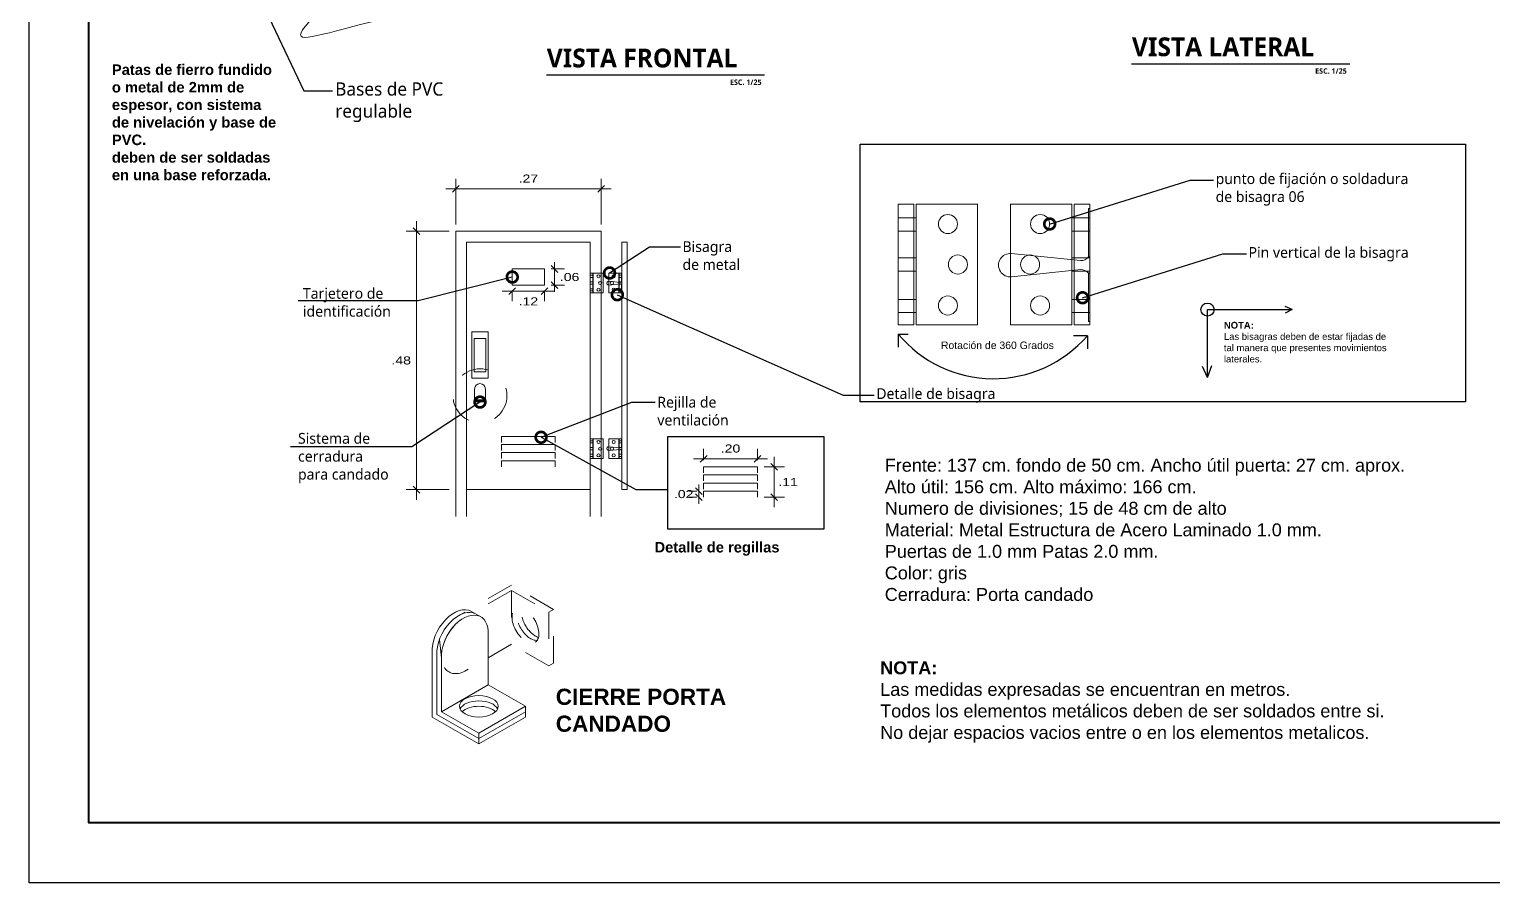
# Model space of a CAD drawing. Header units: inches. Extents: x 14.5 to 23.1, y -0.2 to 17.9.
# Drawn here: x 14.48 to 19.92, y -0.15 to 3.02 of the extents above; entities that cross this region are included whole.
import ezdxf
from ezdxf import colors
from ezdxf.entities.mleader import LeaderData, LeaderLine
from ezdxf.math import Vec2, Vec3

# ---------------------------------------------------------------- set-up
doc = ezdxf.new("R2010")
doc.units = ezdxf.units.IN
doc.header["$MEASUREMENT"] = 0
doc.linetypes.add('ACAD_ISO03W100', pattern=[30, 12, -18])
doc.linetypes.add('HIDDENX2', pattern=[19.05, 12.7, -6.35])
for name, color, linetype, lineweight in [('01', 9, 'Continuous', 5), ('02', 7, 'Continuous', 20), ('A_PROYECCIONES-02', 1, 'HIDDENX2', 13), ('Letras El', 7, 'Continuous', 5)]:
    doc.layers.add(name, color=color, linetype=linetype, lineweight=lineweight)
doc.layers.add('L2', color=2, linetype='Continuous')
doc.styles.add('Generales', font='trebuc.ttf', dxfattribs={"height": 0.1})
doc.styles.add('Santa Rosa 1 50', font='trebuc.ttf')
doc.styles.get("Standard").update_dxf_attribs({"font": 'arial.ttf'})
doc.styles.add('TM-DIM', font='GOTHIC.TTF', dxfattribs={"width": 1.3})
doc.dimstyles.new('TM-25-4', dxfattribs={"dimscale": 0.25, "dimtxt": 0.12, "dimasz": 0.1, "dimexe": 0.15, "dimexo": 0.1, "dimgap": 0.09, "dimtad": 2, "dimtih": 1, "dimtoh": 1, "dimzin": 4, "dimdsep": 46, "dimtxsty": 'TM-DIM', "dimblk": 'OBLIQUE', "dimcen": 0.05, "dimdle": 0.15, "dimclrd": 1, "dimclre": 1, "dimclrt": 7, "dimadec": 0, "dimazin": 0, "dimtfac": 1, "dimtix": 1, "dimtmove": 2, "dimatfit": 3, "dimldrblk": 'OBLIQUE', "dimfxl": 1, "dimtolj": 1, "dimtzin": 4, "dimlwd": 0, "dimlwe": 0, "dimarcsym": 0})

# ---------------------------------------------------------------- blocks, each defined once
blk = doc.blocks.new('_Oblique')
at = {"color": 0, "linetype": 'ByBlock', "lineweight": -2}
blk.add_line((-0.5, -0.5), (0.5, 0.5), dxfattribs=at)
blk = doc.blocks.new('*D38')
at = {"color": 1, "lineweight": 0, "transparency": 16777216}
for p, q in [((16.0666, 2.2934), (16.0666, 2.4636)), ((16.6066, 2.2934), (16.6066, 2.4636)), ((16.0291, 2.4261), (16.6441, 2.4261))]:
    blk.add_line(p, q, dxfattribs=at)
at = {"layer": 'Defpoints', "color": 0, "transparency": 16777216}
for p in [(16.6066, 2.4261), (16.0666, 2.2684), (16.6066, 2.2684)]:
    blk.add_point(p, dxfattribs=at)
at = {"color": 1, "lineweight": 0, "transparency": 16777216, "xscale": 0.025, "yscale": 0.025, "zscale": 0.025, "rotation": 180}
blk.add_blockref('_Oblique', (16.0666, 2.4261), dxfattribs=at)
at = {"color": 1, "lineweight": 0, "transparency": 16777216, "xscale": 0.025, "yscale": 0.025, "zscale": 0.025}
blk.add_blockref('_Oblique', (16.6066, 2.4261), dxfattribs=at)
at = {"color": 7, "transparency": 16777216, "insert": (16.3366, 2.4643), "char_height": 0.03, "attachment_point": 5, "style": 'TM-DIM'}
blk.add_mtext('\\A1;.27', dxfattribs=at)
blk = doc.blocks.new('*D39')
at = {"color": 1, "lineweight": 0, "transparency": 16777216}
for p, q in [((15.9203, 2.3059), (15.9203, 1.2709)), ((16.0416, 2.2684), (15.8828, 2.2684)), ((16.0416, 1.3084), (15.8828, 1.3084))]:
    blk.add_line(p, q, dxfattribs=at)
at = {"layer": 'Defpoints', "color": 0, "transparency": 16777216}
for p in [(16.0666, 2.2684), (15.9203, 1.3084), (16.0666, 1.3084)]:
    blk.add_point(p, dxfattribs=at)
at = {"color": 1, "lineweight": 0, "transparency": 16777216, "xscale": 0.025, "yscale": 0.025, "zscale": 0.025}
for p, rotation in [((15.9203, 2.2684), 90), ((15.9203, 1.3084), 270)]:
    blk.add_blockref('_Oblique', p, dxfattribs=dict(at, rotation=rotation))
at = {"color": 7, "transparency": 16777216, "insert": (15.8636, 1.7884), "char_height": 0.03, "attachment_point": 5, "style": 'TM-DIM'}
blk.add_mtext('\\A1;.48', dxfattribs=at)
blk = doc.blocks.new('_DotSmall')
at = {"color": 0, "linetype": 'ByBlock', "const_width": 0.5}
blk.add_lwpolyline([(-0.0625, 0, 1), (0.0625, 0, 1)], format="xyb", close=True, dxfattribs=at)
blk = doc.blocks.new('*D79')
at = {"color": 1, "lineweight": 0, "transparency": 16777216}
for p, q in [((17.2505, 1.4305), (17.2505, 1.2431)), ((17.213, 1.393), (17.288, 1.393)), ((17.213, 1.2806), (17.288, 1.2806))]:
    blk.add_line(p, q, dxfattribs=at)
at = {"layer": 'Defpoints', "color": 0, "transparency": 16777216}
for p in [(17.188, 1.393), (17.188, 1.2806), (17.2505, 1.2806)]:
    blk.add_point(p, dxfattribs=at)
at = {"color": 1, "lineweight": 0, "transparency": 16777216, "xscale": 0.025, "yscale": 0.025, "zscale": 0.025}
for p, rotation in [((17.2505, 1.393), 90), ((17.2505, 1.2806), 270)]:
    blk.add_blockref('_Oblique', p, dxfattribs=dict(at, rotation=rotation))
at = {"color": 7, "transparency": 16777216, "insert": (17.302, 1.3368), "char_height": 0.03, "attachment_point": 5, "style": 'TM-DIM'}
blk.add_mtext('\\A1;.11', dxfattribs=at)
blk = doc.blocks.new('*D80')
at = {"color": 1, "lineweight": 0, "transparency": 16777216}
for p, q in [((16.9705, 1.303), (16.9705, 1.328)), ((16.963, 1.303), (16.933, 1.303)), ((16.963, 1.2806), (16.933, 1.2806)), ((16.9705, 1.303), (16.9705, 1.2806)), ((16.9705, 1.2806), (16.9705, 1.2556))]:
    blk.add_line(p, q, dxfattribs=at)
at = {"layer": 'Defpoints', "color": 0, "transparency": 16777216}
for p in [(16.9705, 1.2806), (16.988, 1.303), (16.988, 1.2806)]:
    blk.add_point(p, dxfattribs=at)
at = {"color": 1, "lineweight": 0, "transparency": 16777216, "xscale": 0.025, "yscale": 0.025, "zscale": 0.025}
for p, rotation in [((16.9705, 1.303), 270), ((16.9705, 1.2806), 90)]:
    blk.add_blockref('_Oblique', p, dxfattribs=dict(at, rotation=rotation))
at = {"color": 7, "transparency": 16777216, "insert": (16.9138, 1.2918), "char_height": 0.03, "attachment_point": 5, "style": 'TM-DIM'}
blk.add_mtext('\\A1;.02', dxfattribs=at)
blk = doc.blocks.new('*D81')
at = {"color": 1, "lineweight": 0, "transparency": 16777216}
for p, q in [((16.9505, 1.4229), (17.2255, 1.4229)), ((16.988, 1.418), (16.988, 1.4604)), ((17.188, 1.418), (17.188, 1.4604))]:
    blk.add_line(p, q, dxfattribs=at)
at = {"layer": 'Defpoints', "color": 0, "transparency": 16777216}
for p in [(17.188, 1.4229), (16.988, 1.393), (17.188, 1.393)]:
    blk.add_point(p, dxfattribs=at)
at = {"color": 1, "lineweight": 0, "transparency": 16777216, "xscale": 0.025, "yscale": 0.025, "zscale": 0.025, "rotation": 180}
blk.add_blockref('_Oblique', (16.988, 1.4229), dxfattribs=at)
at = {"color": 1, "lineweight": 0, "transparency": 16777216, "xscale": 0.025, "yscale": 0.025, "zscale": 0.025}
blk.add_blockref('_Oblique', (17.188, 1.4229), dxfattribs=at)
at = {"color": 7, "transparency": 16777216, "insert": (17.088, 1.4611), "char_height": 0.03, "attachment_point": 5, "style": 'TM-DIM'}
blk.add_mtext('\\A1;.20', dxfattribs=at)
blk = doc.blocks.new('*D82')
at = {"color": 1, "lineweight": 0, "transparency": 16777216}
for p, q in [((16.2391, 2.0463), (16.4341, 2.0463)), ((16.2766, 2.0434), (16.2766, 2.0088)), ((16.3966, 2.0434), (16.3966, 2.0088))]:
    blk.add_line(p, q, dxfattribs=at)
at = {"layer": 'Defpoints', "color": 0, "transparency": 16777216}
for p in [(16.2766, 2.0684), (16.3966, 2.0684), (16.3966, 2.0463)]:
    blk.add_point(p, dxfattribs=at)
at = {"color": 1, "lineweight": 0, "transparency": 16777216, "xscale": 0.025, "yscale": 0.025, "zscale": 0.025, "rotation": 180}
blk.add_blockref('_Oblique', (16.2766, 2.0463), dxfattribs=at)
at = {"color": 1, "lineweight": 0, "transparency": 16777216, "xscale": 0.025, "yscale": 0.025, "zscale": 0.025}
blk.add_blockref('_Oblique', (16.3966, 2.0463), dxfattribs=at)
at = {"color": 7, "transparency": 16777216, "insert": (16.3366, 2.0081), "char_height": 0.03, "attachment_point": 5, "style": 'TM-DIM'}
blk.add_mtext('\\A1;.12', dxfattribs=at)
blk = doc.blocks.new('*D83')
at = {"color": 1, "lineweight": 0, "transparency": 16777216}
for p, q in [((16.4216, 2.1284), (16.4709, 2.1284)), ((16.4334, 2.1284), (16.4334, 2.1534)), ((16.4334, 2.0684), (16.4334, 2.1284)), ((16.4216, 2.0684), (16.4709, 2.0684)), ((16.4334, 2.0684), (16.4334, 2.0434))]:
    blk.add_line(p, q, dxfattribs=at)
at = {"layer": 'Defpoints', "color": 0, "transparency": 16777216}
for p in [(16.3966, 2.1284), (16.4334, 2.1284), (16.3966, 2.0684)]:
    blk.add_point(p, dxfattribs=at)
at = {"color": 1, "lineweight": 0, "transparency": 16777216, "xscale": 0.025, "yscale": 0.025, "zscale": 0.025}
for p, rotation in [((16.4334, 2.1284), 270), ((16.4334, 2.0684), 90)]:
    blk.add_blockref('_Oblique', p, dxfattribs=dict(at, rotation=rotation))
at = {"color": 7, "transparency": 16777216, "insert": (16.4898, 2.0984), "char_height": 0.03, "attachment_point": 5, "style": 'TM-DIM'}
blk.add_mtext('\\A1;.06', dxfattribs=at)

msp = doc.modelspace()

# ---------------------------------------------------------------- linework, layer by layer
for p, q in [((18.8608, 1.7253), (18.8608, 1.9775)), ((18.8608, 1.9775), (19.1751, 1.9775)), ((19.1751, 1.9775), (19.1494, 1.9643)), ((19.1751, 1.9775), (19.1502, 1.9885)), ((17.7111, 1.8867), (17.7111, 1.8378)), ((17.7111, 1.8867), (17.7485, 1.8867)), ((18.4144, 1.8803), (18.3633, 1.8803)), ((18.4144, 1.8803), (18.4144, 1.8315)), ((18.8608, 1.7253), (18.8421, 1.7659)), ((18.8608, 1.7253), (18.8771, 1.7696)), ((16.3866, 1.5019), (16.7354, 1.3096)), ((16.7354, 1.3096), (16.8545, 1.3096))]:
    msp.add_line(p, q)
at = {"color": 5, "lineweight": 40}
msp.add_lwpolyline([(14.7032, 5.6292), (22.8592, 5.6292), (22.8592, 0.0699), (14.7032, 0.0699)], close=True, dxfattribs=at)
for points in [[(17.5693, 2.5916), (19.8196, 2.5916), (19.8196, 1.6343), (17.5693, 1.6343)], [(16.8545, 1.506), (17.4351, 1.506), (17.4351, 1.1612), (16.8545, 1.1612)]]:
    msp.add_lwpolyline(points, close=True)
msp.add_circle((18.8608, 1.9775), 0.0244)
msp.add_arc((18.0655, 2.1823), 0.4615, 219.8288, 319.127)
at = {"layer": '01'}
for p, q in [((16.1066, 1.3084), (16.5666, 1.3084)), ((16.125, 0.8561), (16.1596, 0.8361)), ((15.9791, 0.7035), (15.9791, 0.5035)), ((16.0138, 0.4835), (16.187, 0.5835)), ((15.9791, 0.5035), (15.9791, 0.4835)), ((15.9791, 0.4835), (15.9791, 0.4635))]:
    msp.add_line(p, q, dxfattribs=at)
for points in [[(17.7111, 1.9205), (17.7692, 1.9205), (17.7692, 2.3694), (17.7111, 2.3694)], [(17.7781, 1.9205), (18.0055, 1.9205), (18.0055, 2.3694), (17.7781, 2.3694)], [(18.3566, 1.9205), (18.1292, 1.9205), (18.1292, 2.3694), (18.3566, 2.3694)], [(18.4237, 1.9205), (18.3655, 1.9205), (18.3655, 2.3694), (18.4237, 2.3694)], [(18.4237, 2.3525), (18.4237, 2.173), (18.418, 2.173), (18.418, 2.3525)], [(17.7778, 2.2691), (17.7111, 2.2691), (17.7111, 2.318), (17.7778, 2.318)], [(18.3569, 2.2691), (18.4237, 2.2691), (18.4237, 2.318), (18.3569, 2.318)], [(16.2766, 2.0684), (16.3966, 2.0684), (16.3966, 2.1284), (16.2766, 2.1284)], [(17.7781, 2.1205), (17.711, 2.1205), (17.711, 2.1694), (17.7781, 2.1694)], [(18.3566, 2.1205), (18.4237, 2.1205), (18.4237, 2.1694), (18.3566, 2.1694)], [(16.5666, 2.0393), (16.5762, 2.0393), (16.5762, 2.1133), (16.5666, 2.1133)], [(16.5776, 2.0968), (16.5666, 2.0968), (16.5666, 2.1048), (16.5776, 2.1048)], [(16.5776, 2.0722), (16.5666, 2.0722), (16.5666, 2.0803), (16.5776, 2.0803)], [(16.5776, 2.0393), (16.6151, 2.0393), (16.6151, 2.1133), (16.5776, 2.1133)], [(16.673, 2.0393), (16.6355, 2.0393), (16.6355, 2.1133), (16.673, 2.1133)], [(16.673, 2.0722), (16.6841, 2.0722), (16.6841, 2.0803), (16.673, 2.0803)], [(16.6731, 2.0968), (16.6841, 2.0968), (16.6841, 2.1048), (16.6731, 2.1048)], [(16.6841, 2.0393), (16.6745, 2.0393), (16.6745, 2.1133), (16.6841, 2.1133)], [(16.6841, 2.1105), (16.6841, 2.0809), (16.6831, 2.0809), (16.6831, 2.1105)], [(16.6841, 2.071), (16.6841, 2.0414), (16.6831, 2.0414), (16.6831, 2.071)], [(18.4237, 2.1127), (18.4237, 1.9332), (18.418, 1.9332), (18.418, 2.1127)], [(16.5776, 2.0468), (16.5666, 2.0468), (16.5666, 2.0549), (16.5776, 2.0549)], [(16.673, 2.0468), (16.6841, 2.0468), (16.6841, 2.0549), (16.673, 2.0549)], [(17.7781, 1.9664), (17.7111, 1.9664), (17.7111, 2.0152), (17.7781, 2.0152)], [(18.3566, 1.9664), (18.4237, 1.9664), (18.4237, 2.0152), (18.3566, 2.0152)], [(16.1266, 1.7224), (16.1866, 1.7224), (16.1866, 1.8944), (16.1266, 1.8944)], [(16.1346, 1.7464), (16.1786, 1.7464), (16.1786, 1.8704), (16.1346, 1.8704)], [(16.1366, 1.6384), (16.1766, 1.6384), (16.1766, 1.6424), (16.1366, 1.6424)], [(16.1366, 1.6344), (16.1766, 1.6344), (16.1766, 1.6384), (16.1366, 1.6384)], [(16.5666, 1.4976), (16.5762, 1.4976), (16.5762, 1.4236), (16.5666, 1.4236)], [(16.5776, 1.4901), (16.5666, 1.4901), (16.5666, 1.482), (16.5776, 1.482)], [(16.5776, 1.4976), (16.6151, 1.4976), (16.6151, 1.4236), (16.5776, 1.4236)], [(16.673, 1.4976), (16.6355, 1.4976), (16.6355, 1.4236), (16.673, 1.4236)], [(16.673, 1.4901), (16.6841, 1.4901), (16.6841, 1.482), (16.673, 1.482)], [(16.6841, 1.4976), (16.6745, 1.4976), (16.6745, 1.4236), (16.6841, 1.4236)], [(16.6841, 1.4659), (16.6841, 1.4955), (16.6831, 1.4955), (16.6831, 1.4659)], [(16.5776, 1.4646), (16.5666, 1.4646), (16.5666, 1.4566), (16.5776, 1.4566)], [(16.5776, 1.4401), (16.5666, 1.4401), (16.5666, 1.4321), (16.5776, 1.4321)], [(16.673, 1.4646), (16.6841, 1.4646), (16.6841, 1.4566), (16.673, 1.4566)], [(16.6731, 1.4401), (16.6841, 1.4401), (16.6841, 1.4321), (16.6731, 1.4321)], [(16.6841, 1.4264), (16.6841, 1.456), (16.6831, 1.456), (16.6831, 1.4264)], [(16.1523, 0.4035), (16.3255, 0.5035), (16.3255, 0.4835), (16.1523, 0.3835)], [(16.1523, 0.3835), (16.3255, 0.4835), (16.3255, 0.4635), (16.1523, 0.3635)]]:
    msp.add_lwpolyline(points, close=True, dxfattribs=at)
for points in [[(16.1066, 1.2084), (16.1066, 2.2284), (16.5666, 2.2284), (16.5666, 1.2084)], [(16.1366, 1.6824), (16.1366, 1.6424), (16.1766, 1.6424), (16.1766, 1.6824)], [(16.2366, 1.4836), (16.2366, 1.5059), (16.4366, 1.5059), (16.4366, 1.4836)], [(16.2366, 1.4536), (16.2366, 1.4759), (16.4366, 1.4759), (16.4366, 1.4536)], [(16.2366, 1.4236), (16.2366, 1.4459), (16.4366, 1.4459), (16.4366, 1.4236)], [(16.2366, 1.3936), (16.2366, 1.4159), (16.4366, 1.4159), (16.4366, 1.3936)], [(16.988, 1.3706), (16.988, 1.393), (17.188, 1.393), (17.188, 1.3706)], [(16.988, 1.3406), (16.988, 1.363), (17.188, 1.363), (17.188, 1.3406)], [(16.988, 1.3106), (16.988, 1.333), (17.188, 1.333), (17.188, 1.3106)], [(16.988, 1.2806), (16.988, 1.303), (17.188, 1.303), (17.188, 1.2806)], [(16.187, 0.5835), (16.187, 0.7691)], [(15.9791, 0.5035), (15.9791, 0.7035)], [(15.9964, 0.4735), (15.9964, 0.6935)], [(16.0138, 0.4835), (16.0138, 0.6835)], [(16.3255, 0.5035), (16.187, 0.5835)], [(16.1523, 0.3635), (15.9791, 0.4635)], [(16.1523, 0.3835), (15.9964, 0.4735)], [(16.0138, 0.4835), (16.1523, 0.4035)]]:
    msp.add_lwpolyline(points, dxfattribs=at)
for points in [[(18.418, 2.173, -0.253417), (18.3894, 2.1598), (18.1316, 2.1858, 1.101637), (18.1321, 2.0993), (18.3896, 2.1264, -0.238425), (18.418, 2.1127)], [(16.6831, 2.0809, -0.253417), (16.6784, 2.0787), (16.6359, 2.083, 1.101637), (16.636, 2.0688), (16.6785, 2.0732, -0.238425), (16.6831, 2.071)], [(16.6831, 1.456, 0.253417), (16.6784, 1.4582), (16.6359, 1.4539, -1.101637), (16.636, 1.4681), (16.6785, 1.4637, 0.238425), (16.6831, 1.4659)]]:
    msp.add_lwpolyline(points, format="xyb", dxfattribs=at)
for centre, radius in [((17.896, 2.2955), 0.0354), ((18.2387, 2.2955), 0.0354), ((17.9331, 2.145), 0.0354), ((18.2016, 2.145), 0.0354), ((16.5971, 2.1011), 0.00584), ((16.6032, 2.0763), 0.00584), ((16.6475, 2.0763), 0.00584), ((16.6536, 2.1011), 0.00584), ((16.5971, 2.0512), 0.00584), ((16.6536, 2.0512), 0.00584), ((17.896, 1.9927), 0.0354), ((18.2387, 1.9927), 0.0354), ((16.5971, 1.4857), 0.00584), ((16.6536, 1.4857), 0.00584), ((16.5971, 1.4358), 0.00584), ((16.6032, 1.4606), 0.00584), ((16.6475, 1.4606), 0.00584), ((16.6536, 1.4358), 0.00584)]:
    msp.add_circle(centre, radius, dxfattribs=at)
msp.add_arc((16.1566, 1.6824), 0.02, 0, 180, dxfattribs=at)
for centre, major_axis, ratio, start_param, end_param in [((16.0657, 0.7535), (0.0592, 0.1026), 0.61872, 6.283185, 8.678976), ((16.083, 0.7435), (0.0592, 0.1026), 0.61872, 6.283185, 8.678976), ((16.1004, 0.7335), (0.0592, 0.1026), 0.61872, 5.389043, 8.678976), ((16.1523, 0.4835), (0.072, 0), 0.555556, 6.535866, 9.172098), ((16.1523, 0.4635), (0.072, 0), 0.555556, 6.806784, 8.901179)]:
    msp.add_ellipse(centre, major_axis=major_axis, ratio=ratio, start_param=start_param, end_param=end_param, dxfattribs=at)
msp.add_ellipse((16.1523, 0.5035), major_axis=(0.072, 0), ratio=0.555556, dxfattribs=at)
msp.add_open_spline([(15.6174, 3.1409), (15.2619, 2.8104), (15.7056, 3.125), (16.2533, 3.1038)], degree=3, dxfattribs=at)
at = {"layer": '02'}
msp.add_lwpolyline([(16.6066, 1.2084), (16.6066, 2.2684), (16.0666, 2.2684), (16.0666, 1.2084)], dxfattribs=at)
msp.add_lwpolyline([(16.7041, 2.2284), (16.6841, 2.2284), (16.6841, 1.3084), (16.7041, 1.3084)], close=True, dxfattribs=at)
at = {"layer": 'A_PROYECCIONES-02', "ltscale": 0.005}
for p, q in [((16.2736, 0.9337), (16.2736, 0.7337)), ((16.0138, 0.683), (16.0063, 0.7522))]:
    msp.add_line(p, q, dxfattribs=at)
for points in [[(16.2736, 0.9537), (16.0831, 0.8437)], [(16.2736, 0.9337), (16.1004, 0.8337)], [(16.4295, 0.8637), (16.2736, 0.9537)], [(16.2736, 0.9337), (16.4122, 0.8537)], [(16.2736, 0.7337), (16.1128, 0.6409)], [(16.4122, 0.6537), (16.2736, 0.7337)]]:
    msp.add_lwpolyline(points, dxfattribs=at)
msp.add_lwpolyline([(16.4122, 0.8537), (16.4122, 0.6537), (16.4295, 0.6637), (16.4295, 0.8637)], close=True, dxfattribs=at)
msp.add_circle((16.1566, 1.6574), 0.1, dxfattribs=at)
at = {"layer": 'A_PROYECCIONES-02', "ltscale": 0.005, "extrusion": (0, 0, -1)}
msp.add_ellipse((16.3256, 0.8037), major_axis=(0.036, -0.0624), ratio=0.555556, dxfattribs=at)
for centre, major_axis, ratio, start_param, end_param in [((16.1004, 0.7337), (-0.0592, -0.1026), 0.61872, 5.389043, 8.678976), ((16.3429, 0.8137), (0.036, -0.0624), 0.555556, 6.535866, 9.172098), ((16.3602, 0.8237), (0.036, -0.0624), 0.555556, 6.806784, 8.901179)]:
    msp.add_ellipse(centre, major_axis=major_axis, ratio=ratio, start_param=start_param, end_param=end_param, dxfattribs=at)
at = {"layer": 'Defpoints', "color": 6, "linetype": 'ACAD_ISO03W100'}
msp.add_lwpolyline([(14.4812, 5.8512), (23.0812, 5.8512), (23.0812, -0.1521), (14.4812, -0.1521)], close=True, dxfattribs=at)
at = {"layer": 'L2', "ltscale": 0.5}
for p, q in [((19.3896, 2.8895), (18.5789, 2.8895)), ((17.2144, 2.848), (16.4037, 2.848))]:
    msp.add_line(p, q, dxfattribs=at)

# ---------------------------------------------------------------- texts
at = {"char_height": 0.07, "attachment_point": 1, "style": 'Generales'}
for s, insert in [('\\pxt4,7;{\\fTrebuchet MS|b1|i0|c0|p34;VISTA FRONTAL}', (16.4049, 2.9473)), ('\\pxt4,7;{\\fTrebuchet MS|b1|i0|c0|p34;VISTA LATERAL}', (18.5801, 2.9889))]:
    msp.add_mtext_dynamic_manual_height_columns(s, width=0.809503, gutter_width=0, heights=[0.0831], dxfattribs=dict(at, insert=insert))
at = {"attachment_point": 1}
for s, width, gutter_width, insert, char_height in [('{\\fArial|b1|i0|c0|p34;Patas de fierro fundido o metal de 2mm de espesor, con sistema de nivelación y base de PVC.\\Pdeben de ser soldadas en una base reforzada.}', 0.619362, 0.652, (14.7883, 2.8886), 0.0391176), ('{\\fArial|b1|i0|c0|p34;NOTA:\\P}Las bisagras deben de estar fijadas de tal manera que presentes movimientos laterales.', 0.647868, 0.4189, (18.9219, 1.932), 0.025134), ('Frente: 137 cm. fondo de 50 cm. Ancho útil puerta: 27 cm. aprox.  \\PAlto útil: 156 cm. Alto máximo: 166 cm.\\PNumero de divisiones; 15 de 48 cm de alto\\PMaterial: Metal Estructura de Acero Laminado 1.0 mm. \\PPuertas de 1.0 mm Patas 2.0 mm.\\PColor: gris\\PCerradura: Porta candado', 2.421182, 0.2731, (17.6613, 1.4232), 0.048), ('{\\fArial|b1|i0|c0|p34;Detalle de regillas}', 0.619362, 0.652, (16.8054, 1.1142), 0.039118), ('{\\fArial|b1|i0|c0|p34;NOTA:\\P}Las medidas expresadas se encuentran en metros.\\PTodos los elementos metálicos deben de ser soldados entre si.\\PNo dejar espacios vacios entre o en los elementos metalicos.', 1.875382, 0.8, (17.6443, 0.6703), 0.048), ('{\\fArial|b1|i0|c0|p34;CIERRE PORTA CANDADO}', 0.95, 1, (16.4384, 0.5688), 0.06)]:
    msp.add_mtext_dynamic_manual_height_columns(s, width=width, gutter_width=gutter_width, heights=[0], dxfattribs=dict(at, insert=insert, char_height=char_height))
at = {"ltscale": 0.05, "char_height": 0.02, "width": 0.128632, "attachment_point": 1, "rotation": 360, "style": 'Generales'}
for insert in [(17.0857, 2.8323), (19.261, 2.8739)]:
    msp.add_mtext('{\\fTrebuchet MS|b1|i0|c0|p34;ESC. 1/25}', dxfattribs=dict(at, insert=insert))
at = {"insert": (17.8702, 1.8587), "char_height": 0.027711, "attachment_point": 1}
msp.add_mtext('Rotación de 360 Grados', dxfattribs=at)

# ---------------------------------------------------------------- dimensions: what is measured, and where the dimension line sits
dim = msp.add_linear_dim(base=(16.6066, 2.4261), p1=(16.0666, 2.2684), p2=(16.6066, 2.2684), text='.27', dimstyle='TM-25-4')
dim.commit()
dim.dimension.update_dxf_attribs({"geometry": '*D38', "text_midpoint": (16.3366, 2.4643)})
dim = msp.add_linear_dim(base=(15.9203, 1.3084), p1=(16.0666, 2.2684), p2=(16.0666, 1.3084), angle=90, text='.48', dimstyle='TM-25-4')
dim.commit()
dim.dimension.update_dxf_attribs({"geometry": '*D39', "text_midpoint": (15.8636, 1.7884)})
for base, p1, p2, picture, middle in [((16.4334, 2.1284), (16.3966, 2.0684), (16.3966, 2.1284), '*D83', (16.4898, 2.0984)), ((17.2505, 1.2806), (17.188, 1.393), (17.188, 1.2806), '*D79', (17.302, 1.3368)), ((16.9705, 1.2806), (16.988, 1.303), (16.988, 1.2806), '*D80', (16.9138, 1.2918))]:
    dim = msp.add_linear_dim(base=base, p1=p1, p2=p2, angle=90, dimstyle='TM-25-4')
    dim.commit()
    dim.dimension.update_dxf_attribs({"geometry": picture, "text_midpoint": middle})
for base, p1, p2, picture, middle in [((16.3966, 2.0463), (16.2766, 2.0684), (16.3966, 2.0684), '*D82', (16.3366, 2.0081)), ((17.188, 1.4229), (16.988, 1.393), (17.188, 1.393), '*D81', (17.088, 1.4611))]:
    dim = msp.add_linear_dim(base=base, p1=p1, p2=p2, dimstyle='TM-25-4')
    dim.commit()
    dim.dimension.update_dxf_attribs({"geometry": picture, "text_midpoint": middle})

# ---------------------------------------------------------------- leaders
at = {"layer": 'Letras El'}
ml = msp.add_multileader_mtext('Standard', dxfattribs=at)
ml.set_content('Bases de PVC \\Pregulable', color=256, style='Santa Rosa 1 50')
ml.set_leader_properties()
ml.set_arrow_properties(name='DOTSMALL')
ml.build(insert=Vec2(0, 0))
ml.multileader.update_dxf_attribs({"text_right_attachment_type": 6, "dogleg_length": 0.109, "arrow_head_size": 0.0984})
ctx = ml.context
ctx.base_point, ctx.char_height, ctx.arrow_head_size, ctx.landing_gap_size, ctx.plane_origin = Vec3(15.6086, 2.7903), 0.049177, 0.0984, 0.00984, Vec3(16.6229, 4.299)
ctx.right_attachment = 6
notes = []
notes.append((ctx, [(1, (1, 1, 0), (15.5014, 2.7903), (1, 0), 0.1072, [(0, [(15.2087, 3.4069)], 0, [])])]))
ctx.mtext.insert, ctx.mtext.flow_direction = Vec3(15.6184, 2.8218), 5
ml = msp.add_multileader_mtext('Standard', dxfattribs=at)
ml.set_content('punto de fijación o soldadura de bisagra 06', color=256, style='Santa Rosa 1 50')
ml.set_leader_properties()
ml.set_arrow_properties(name='DOTSMALL')
ml.build(insert=Vec2(0, 0))
ml.multileader.update_dxf_attribs({"text_right_attachment_type": 6, "dogleg_length": 0.109, "arrow_head_size": 0.08})
ctx = ml.context
ctx.base_point, ctx.char_height, ctx.arrow_head_size, ctx.landing_gap_size, ctx.plane_origin = Vec3(18.8833, 2.4582), 0.04, 0.08, 0.008, Vec3(21.5392, 3.3033)
ctx.right_attachment = 6
notes.append((ctx, [(1, (1, 1, 0), (18.7961, 2.4582), (1, 0), 0.0872, [(0, [(18.2742, 2.2955)], 0, [])])]))
ctx.mtext.insert, ctx.mtext.width, ctx.mtext.flow_direction = Vec3(18.8913, 2.4839), 0.732674, 5
ml = msp.add_multileader_mtext('Standard', dxfattribs=at)
ml.set_content('Bisagra\\Pde metal', color=256, style='Santa Rosa 1 50')
ml.set_leader_properties()
ml.set_arrow_properties(name='DOTSMALL')
ml.build(insert=Vec2(0, 0))
ml.multileader.update_dxf_attribs({"text_right_attachment_type": 6, "dogleg_length": 0.109, "arrow_head_size": 0.08})
ctx = ml.context
ctx.base_point, ctx.char_height, ctx.arrow_head_size, ctx.landing_gap_size, ctx.plane_origin = Vec3(16.9014, 2.2112), 0.04, 0.08, 0.008, Vec3(18.7649, 2.5811)
ctx.right_attachment = 6
notes.append((ctx, [(1, (1, 1, 0), (16.7866, 2.2112), (1, 0), 0.1148, [(0, [(16.6382, 2.1135)], 0, [])])]))
ctx.mtext.insert, ctx.mtext.flow_direction = Vec3(16.9094, 2.2315), 5
ml = msp.add_multileader_mtext('Standard', dxfattribs=at)
ml.set_content('Pin vertical de la bisagra', color=256, style='Santa Rosa 1 50')
ml.set_leader_properties()
ml.set_arrow_properties(name='DOTSMALL')
ml.build(insert=Vec2(0, 0))
ml.multileader.update_dxf_attribs({"text_right_attachment_type": 6, "dogleg_length": 0.109, "arrow_head_size": 0.08})
ctx = ml.context
ctx.base_point, ctx.char_height, ctx.arrow_head_size, ctx.landing_gap_size, ctx.plane_origin = Vec3(19.0055, 2.1842), 0.04, 0.08, 0.008, Vec3(21.6615, 3.0293)
ctx.right_attachment = 6
notes.append((ctx, [(1, (1, 1, 0), (18.9183, 2.1842), (1, 0), 0.0872, [(0, [(18.3964, 2.0215)], 0, [])])]))
ctx.mtext.insert, ctx.mtext.width, ctx.mtext.flow_direction = Vec3(19.0135, 2.2099), 0.732674, 5
ml = msp.add_multileader_mtext('Standard', dxfattribs=at)
ml.set_content('Tarjetero de\\Pidentificación', color=256, style='Santa Rosa 1 50')
ml.set_leader_properties()
ml.set_arrow_properties(name='DOTSMALL')
ml.build(insert=Vec2(0, 0))
ml.multileader.update_dxf_attribs({"text_right_attachment_type": 6, "dogleg_length": 0.109, "arrow_head_size": 0.08})
ctx = ml.context
ctx.base_point, ctx.char_height, ctx.arrow_head_size, ctx.landing_gap_size, ctx.plane_origin = Vec3(15.4904, 2.0375), 0.04, 0.08, 0.008, Vec3(18.1837, 2.9038)
ctx.right_attachment = 6
notes.append((ctx, [(0, (1, 1, 0), (15.9273, 2.0098), (-1, 0), 0.0872, [(0, [(16.2766, 2.0984)], 0, [])])]))
ctx.mtext.insert, ctx.mtext.flow_direction = Vec3(15.4984, 2.0578), 5
ml = msp.add_multileader_mtext('Standard', dxfattribs=at)
ml.set_content('Detalle de bisagra', color=256, style='Santa Rosa 1 50')
ml.set_leader_properties()
ml.set_arrow_properties(name='DOTSMALL')
ml.build(insert=Vec2(0, 0))
ml.multileader.update_dxf_attribs({"text_right_attachment_type": 6, "dogleg_length": 0.109, "arrow_head_size": 0.08})
ctx = ml.context
ctx.base_point, ctx.char_height, ctx.arrow_head_size, ctx.landing_gap_size, ctx.plane_origin = Vec3(17.6218, 1.6597), 0.04, 0.08, 0.008, Vec3(19.4933, 2.0552)
ctx.right_attachment = 6
notes.append((ctx, [(1, (1, 1, 0), (17.507, 1.6597), (1, 0), 0.1148, [(0, [(16.6671, 2.0327)], 0, [])])]))
ctx.mtext.insert, ctx.mtext.flow_direction = Vec3(17.6298, 1.6853), 5
ml = msp.add_multileader_mtext('Standard', dxfattribs=at)
ml.set_content('Sistema de\\Pcerradura\\Ppara candado', color=256, style='Santa Rosa 1 50')
ml.set_leader_properties()
ml.set_arrow_properties(name='DOTSMALL')
ml.build(insert=Vec2(0, 0))
ml.multileader.update_dxf_attribs({"text_right_attachment_type": 6, "dogleg_length": 0.109, "arrow_head_size": 0.08})
ctx = ml.context
ctx.base_point, ctx.char_height, ctx.arrow_head_size, ctx.landing_gap_size, ctx.plane_origin = Vec3(15.4722, 1.4935), 0.04, 0.08, 0.008, Vec3(18.1597, 2.419)
ctx.right_attachment = 6
notes.append((ctx, [(0, (1, 1, 0), (15.9033, 1.4678), (-1, 0), 0.0872, [(0, [(16.1566, 1.6338)], 0, [])])]))
ctx.mtext.insert, ctx.mtext.flow_direction = Vec3(15.4802, 1.5191), 5
ml = msp.add_multileader_mtext('Standard', dxfattribs=at)
ml.set_content('Rejilla de\\Pventilación', color=256, style='Santa Rosa 1 50')
ml.set_leader_properties()
ml.set_arrow_properties(name='DOTSMALL')
ml.build(insert=Vec2(0, 0))
ml.multileader.update_dxf_attribs({"text_right_attachment_type": 6, "dogleg_length": 0.109, "arrow_head_size": 0.08})
ctx = ml.context
ctx.base_point, ctx.char_height, ctx.arrow_head_size, ctx.landing_gap_size, ctx.plane_origin = Vec3(16.8079, 1.6333), 0.04, 0.08, 0.008, Vec3(18.5104, 1.9707)
ctx.right_attachment = 6
notes.append((ctx, [(1, (1, 1, 0), (16.7207, 1.6333), (1, 0), 0.0872, [(0, [(16.3837, 1.5031)], 0, [])])]))
ctx.mtext.insert, ctx.mtext.flow_direction = Vec3(16.8159, 1.6535), 5
for ctx, leaders in notes:
    for number, flags, end, landing, length, lines in leaders:
        leader = LeaderData()
        leader.index, (leader.has_last_leader_line, leader.has_dogleg_vector, leader.attachment_direction) = number, flags
        leader.last_leader_point, leader.dogleg_vector, leader.dogleg_length = Vec3(end), Vec3(landing), length
        for number, points, colour, breaks in lines:
            line = LeaderLine()
            line.index, line.vertices, line.color, line.breaks = number, Vec3.list(points), colors.encode_raw_color(colour), breaks
            leader.lines.append(line)
        ctx.leaders.append(leader)

doc.saveas('drawing.dxf')
